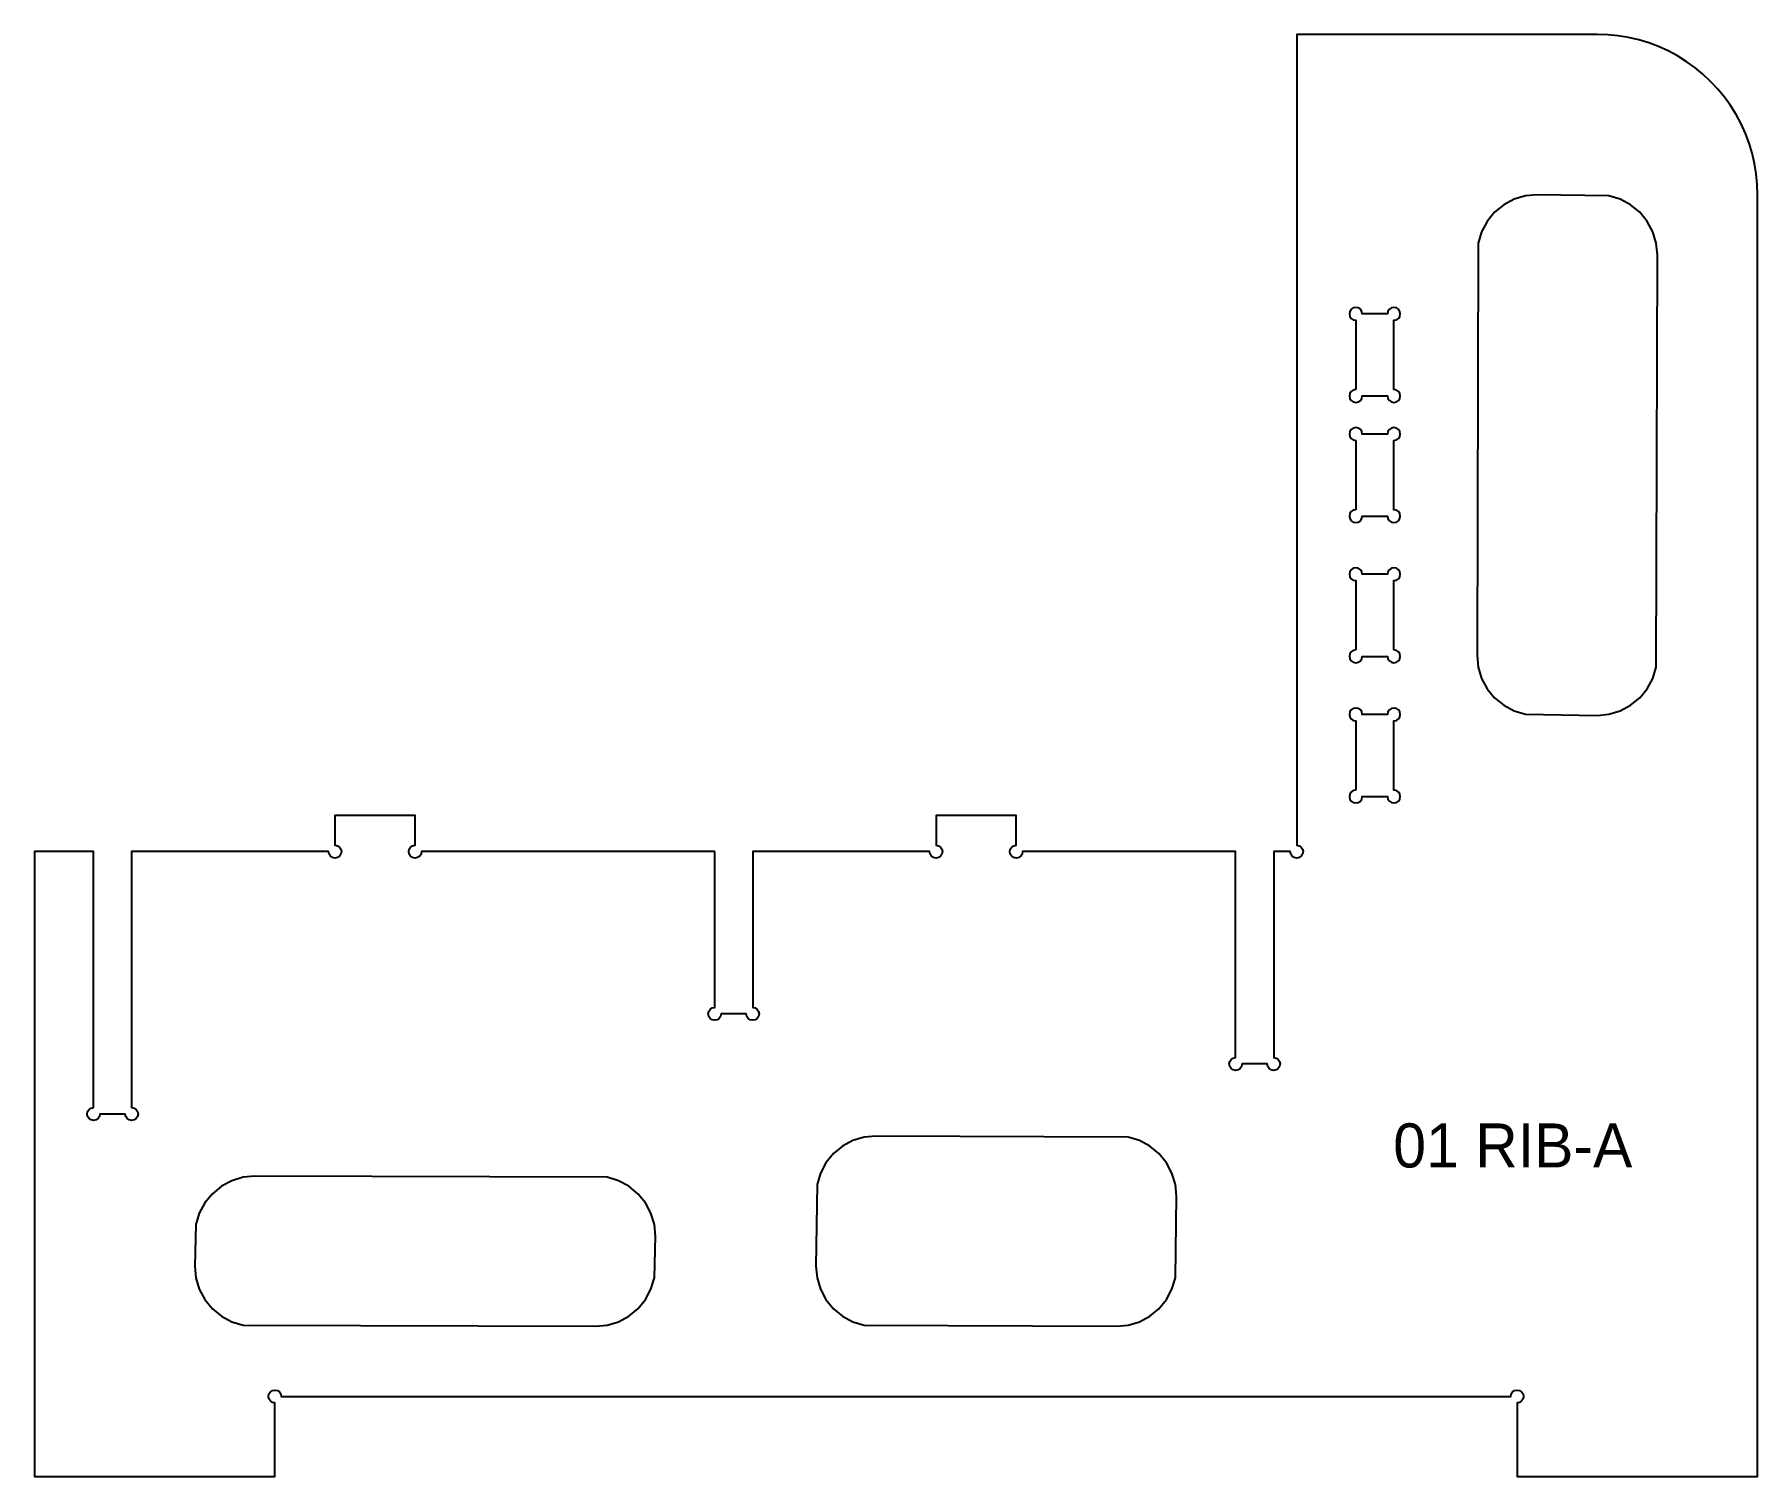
# Model space of a CAD drawing. Header units: millimetres. Extents: x 0 to 860, y 0 to 720.
import ezdxf
from ezdxf.enums import TextEntityAlignment as Align

# ---------------------------------------------------------------- set-up
doc = ezdxf.new("R2010")
doc.units = ezdxf.units.MM
doc.layers.add('CUT', color=1, linetype='Continuous')
doc.layers.add('ENGRAVE-LABEL', color=3, linetype='Continuous')

msp = doc.modelspace()

# ---------------------------------------------------------------- linework, layer by layer
at = {"layer": 'CUT'}
for points in [[(339.5, 312), (193.2, 312, -2.41421356), (190, 315.2), (190, 330), (150, 330), (150, 315.2, -2.41421356), (146.8, 312), (48.5, 312), (48.5, 184.2, -2.41421356), (45.3, 181), (32.7, 181, -2.41421356), (29.5, 184.2), (29.5, 312), (0, 312), (0, 0), (120, 0), (120, 36.8, -2.41421356), (123.2, 40), (736.8, 40, -2.41421356), (740, 36.8), (740, 0), (860, 0), (860, 640), (859.8287, 645.2323), (859.3156, 650.4421), (858.4628, 655.6072), (857.2741, 660.7055), (855.7544, 665.7152), (853.9104, 670.6147), (851.7498, 675.3831), (849.282, 680), (846.5176, 684.4456), (843.4683, 688.7009), (840.1472, 692.7477), (836.5685, 696.5685), (832.7477, 700.1472), (828.7009, 703.4683), (824.4456, 706.5176), (820, 709.282), (815.3831, 711.7498), (810.6147, 713.9104), (805.7152, 715.7544), (800.7055, 717.2741), (795.6072, 718.4628), (790.4421, 719.3156), (785.2323, 719.8287), (780, 720), (630, 720), (630, 315.2, -2.41421356), (626.8, 312), (618.5, 312), (618.5, 209.2, -2.41421356), (615.3, 206), (602.7, 206, -2.41421356), (599.5, 209.2), (599.5, 312), (493.2, 312, -2.41421356), (490, 315.2), (490, 330), (450, 330), (450, 315.2, -2.41421356), (446.8, 312), (358.5, 312), (358.5, 234.2, -2.41421356), (355.3, 231), (342.7, 231, -2.41421356), (339.5, 234.2)], [(659.5, 542.7, 2.41421356), (662.7, 539.5), (675.3, 539.5, 2.41421356), (678.5, 542.7), (678.5, 577.3, 2.41421356), (675.3, 580.5), (662.7, 580.5, 2.41421356), (659.5, 577.3)], [(659.5, 482.7, 2.41421356), (662.7, 479.5), (675.3, 479.5, 2.41421356), (678.5, 482.7), (678.5, 517.3, 2.41421356), (675.3, 520.5), (662.7, 520.5, 2.41421356), (659.5, 517.3)], [(659.5, 412.7, 2.41421356), (662.7, 409.5), (675.3, 409.5, 2.41421356), (678.5, 412.7), (678.5, 447.3, 2.41421356), (675.3, 450.5), (662.7, 450.5, 2.41421356), (659.5, 447.3)], [(659.5, 342.7, 2.41421356), (662.7, 339.5), (675.3, 339.5, 2.41421356), (678.5, 342.7), (678.5, 377.3, 2.41421356), (675.3, 380.5), (662.7, 380.5, 2.41421356), (659.5, 377.3)]]:
    msp.add_lwpolyline(points, format="xyb", close=True, dxfattribs=at)
for points in [[(780, 380), (785.8527, 380.5764), (791.4805, 382.2836), (796.6671, 385.0559), (801.2132, 388.7868), (804.9441, 393.3329), (807.7164, 398.5195), (809.4236, 404.1473), (810, 610), (809.4236, 615.8527), (807.7164, 621.4805), (804.9441, 626.6671), (801.2132, 631.2132), (796.6671, 634.9441), (791.4805, 637.7164), (785.8527, 639.4236), (750, 640), (744.1473, 639.4236), (738.5195, 637.7164), (733.3329, 634.9441), (728.7868, 631.2132), (725.0559, 626.6671), (722.2836, 621.4805), (720.5764, 615.8527), (720, 410), (720.5764, 404.1473), (722.2836, 398.5195), (725.0559, 393.3329), (728.7868, 388.7868), (733.3329, 385.0559), (738.5195, 382.2836), (744.1473, 380.5764)], [(540, 75), (545.8527, 75.5764), (551.4805, 77.2836), (556.6671, 80.0559), (561.2132, 83.7868), (564.9441, 88.3329), (567.7164, 93.5195), (569.4236, 99.1473), (570, 140), (569.4236, 145.8527), (567.7164, 151.4805), (564.9441, 156.6671), (561.2132, 161.2132), (556.6671, 164.9441), (551.4805, 167.7164), (545.8527, 169.4236), (420, 170), (414.1473, 169.4236), (408.5195, 167.7164), (403.3329, 164.9441), (398.7868, 161.2132), (395.0559, 156.6671), (392.2836, 151.4805), (390.5764, 145.8527), (390, 105), (390.5764, 99.1473), (392.2836, 93.5195), (395.0559, 88.3329), (398.7868, 83.7868), (403.3329, 80.0559), (408.5195, 77.2836), (414.1473, 75.5764)], [(280, 75), (285.8527, 75.5764), (291.4805, 77.2836), (296.6671, 80.0559), (301.2132, 83.7868), (304.9441, 88.3329), (307.7164, 93.5195), (309.4236, 99.1473), (310, 120), (309.4236, 125.8527), (307.7164, 131.4805), (304.9441, 136.6671), (301.2132, 141.2132), (296.6671, 144.9441), (291.4805, 147.7164), (285.8527, 149.4236), (110, 150), (104.1473, 149.4236), (98.5195, 147.7164), (93.3329, 144.9441), (88.7868, 141.2132), (85.0559, 136.6671), (82.2836, 131.4805), (80.5764, 125.8527), (80, 105), (80.5764, 99.1473), (82.2836, 93.5195), (85.0559, 88.3329), (88.7868, 83.7868), (93.3329, 80.0559), (98.5195, 77.2836), (104.1473, 75.5764)]]:
    msp.add_lwpolyline(points, close=True, dxfattribs=at)

# ---------------------------------------------------------------- texts
at = {"layer": 'ENGRAVE-LABEL'}
msp.add_text('01 RIB-A', height=22, dxfattribs=at).set_placement((737.8516, 165.3047), align=Align.MIDDLE_CENTER)

doc.saveas('drawing.dxf')
